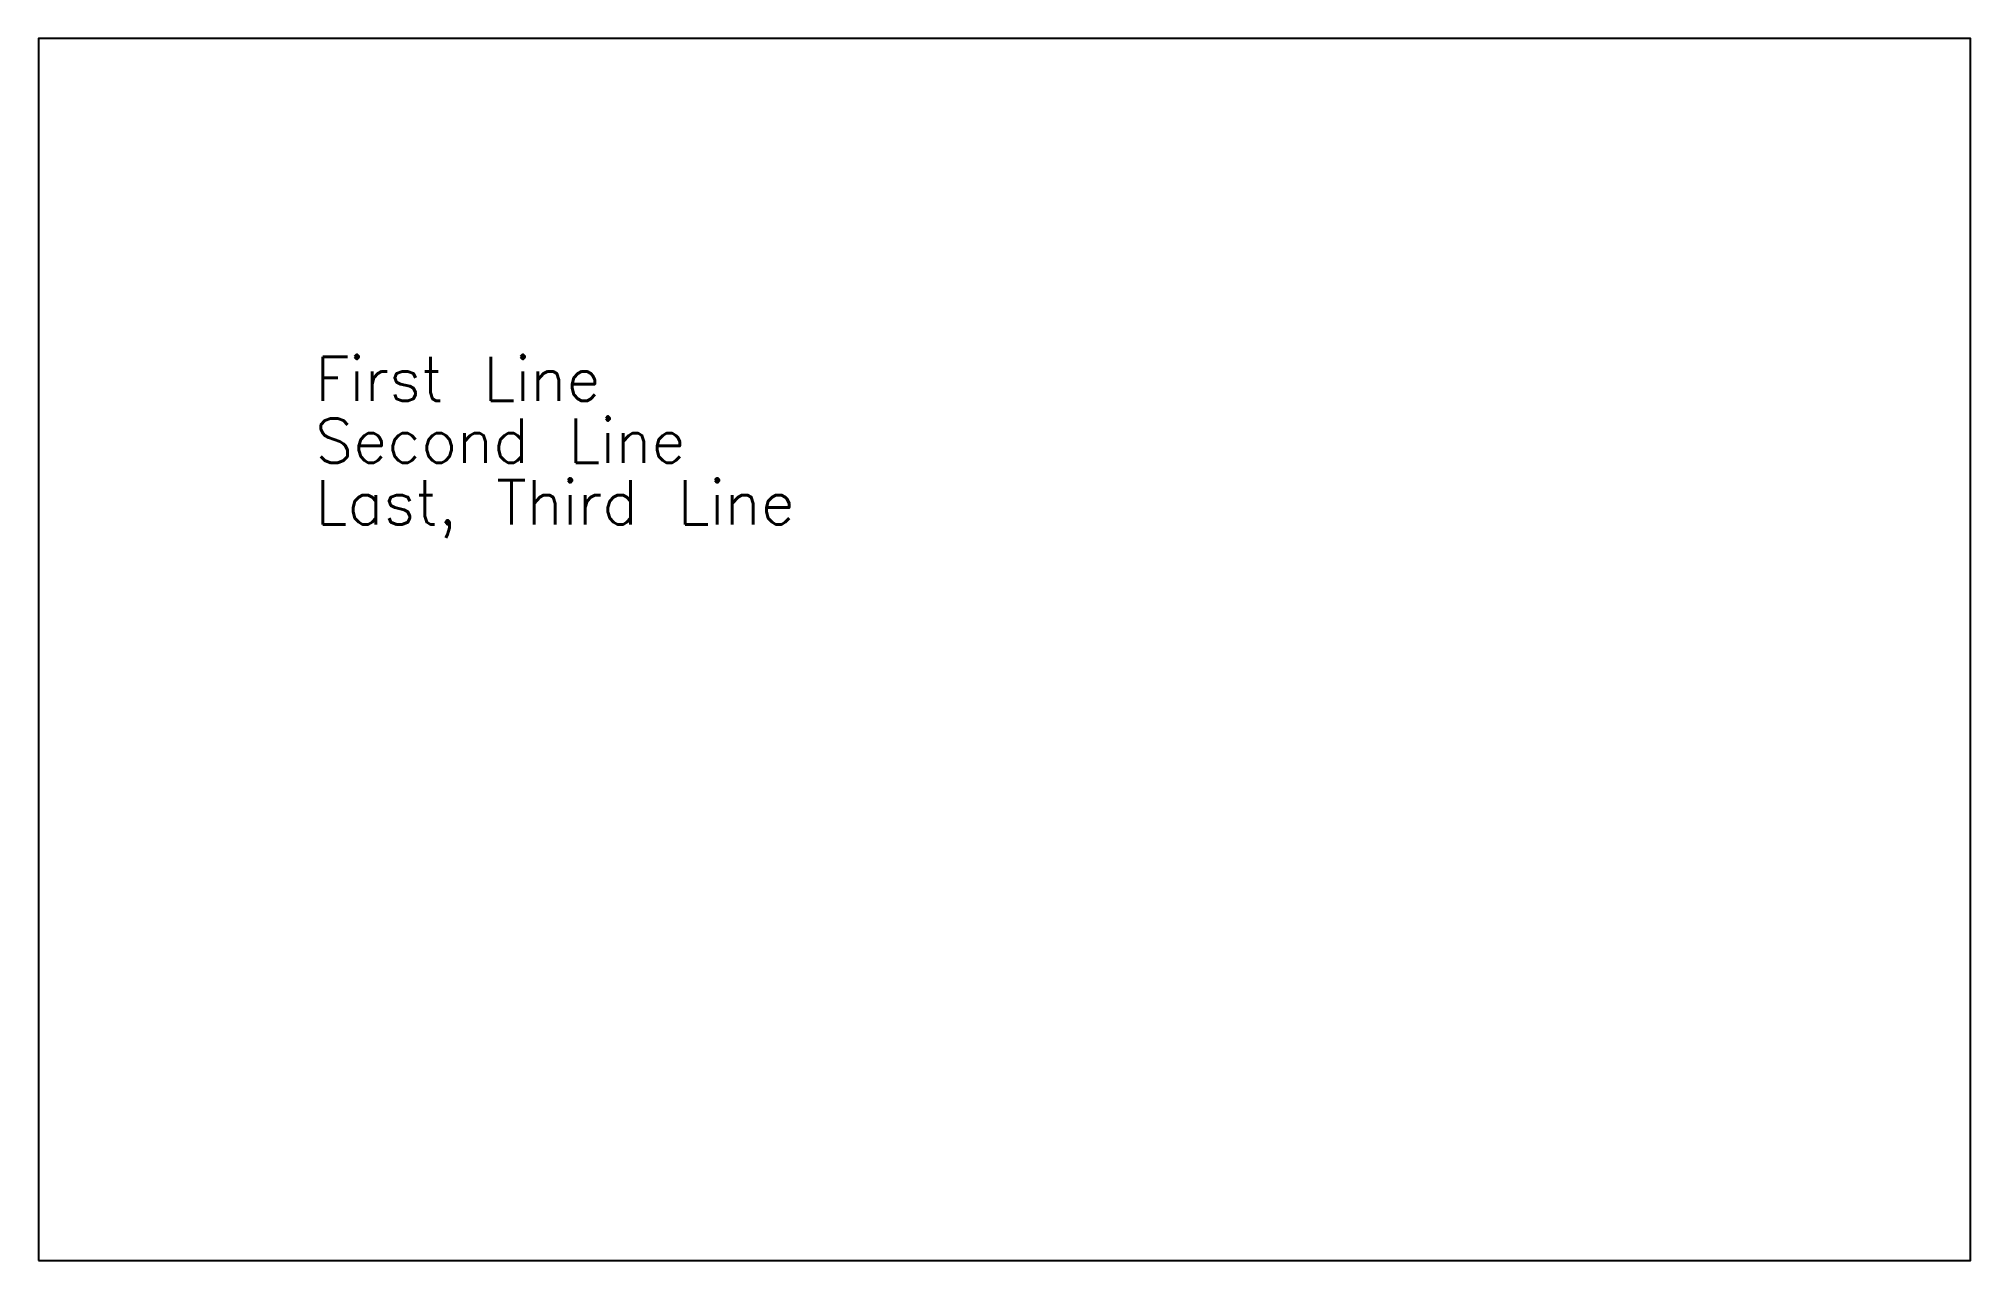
# Model space of a CAD drawing. Extents: x 33 to 502, y 24 to 321.
import ezdxf
from ezdxf.enums import TextEntityAlignment as Align

# ---------------------------------------------------------------- set-up
doc = ezdxf.new("R2010")
doc.units = 0
doc.layers.get('0').update_dxf_attribs({"color": 18, "linetype": 'CONTINUOUS'})
doc.layers.add('Text', color=18, linetype='CONTINUOUS')
doc.styles.get("Standard").update_dxf_attribs({"font": 'txt', "bigfont": 'extfont2'})

msp = doc.modelspace()

# ---------------------------------------------------------------- linework, layer by layer
msp.add_lwpolyline([(32.8, 24.44), (502.01, 24.44), (502.01, 321.22), (32.8, 321.22)], close=True)

# ---------------------------------------------------------------- texts
at = {"layer": 'Text'}
for s, height, p in [('First Line', 10.714, (100, 230)), ('Second Line', 10.7143, (100, 215)), ('Last, Third Line', 10.7143, (100, 200))]:
    msp.add_text(s, height=height, dxfattribs=at).set_placement(p, align=Align.BOTTOM_LEFT)

doc.saveas('drawing.dxf')
